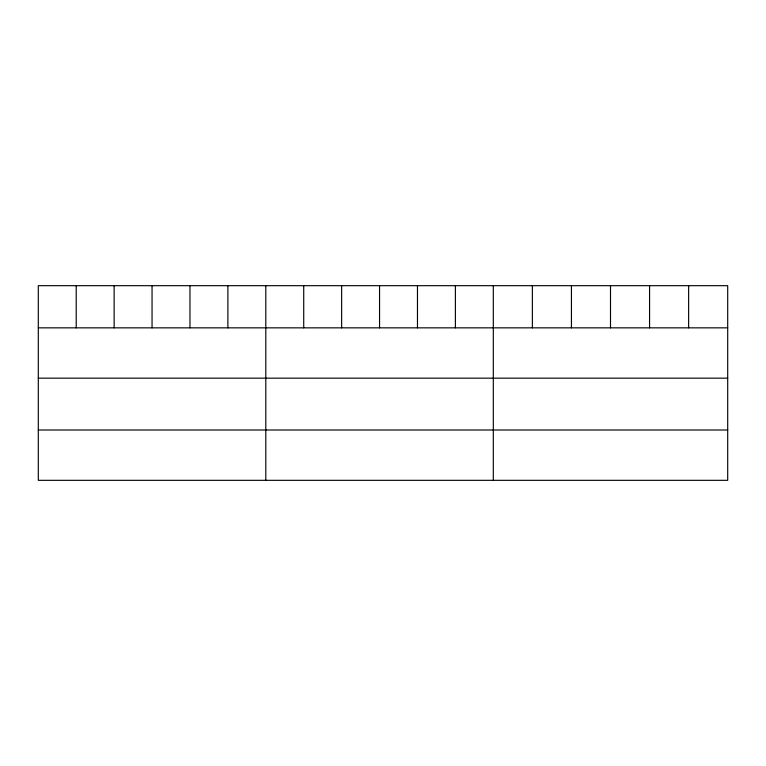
<?xml version="1.0" encoding="UTF-8"?>
<svg xmlns="http://www.w3.org/2000/svg" width="766" height="766" viewBox="0 0 766 766"><rect width="100%" height="100%" fill="white"/><g stroke="black" fill="none" stroke-linecap="round" stroke-linejoin="round"><path stroke-width="1.15" d="M727.7 327.848L727.7 480.32L38.3 480.32L38.3 285.68L727.7 285.68L727.7 327.848L38.3 327.848M38.3 378.165L727.7 378.165M38.3 430.004L727.7 430.004M688.634 285.68L688.634 327.848M649.568 285.68L649.568 327.848M610.502 285.68L610.502 327.848M571.436 285.68L571.436 327.848M532.37 285.68L532.37 327.848M493.304 285.68L493.304 480.32M455.387 285.68L455.387 327.848M417.47 285.68L417.47 327.848M379.553 285.68L379.553 327.848M341.636 285.68L341.636 327.848M303.719 285.68L303.719 327.848M265.802 285.68L265.802 480.32M227.885 285.68L227.885 327.848M189.968 285.68L189.968 327.848M152.051 285.68L152.051 327.848M114.134 285.68L114.134 327.848M76.217 285.68L76.217 327.848"/></g></svg>
